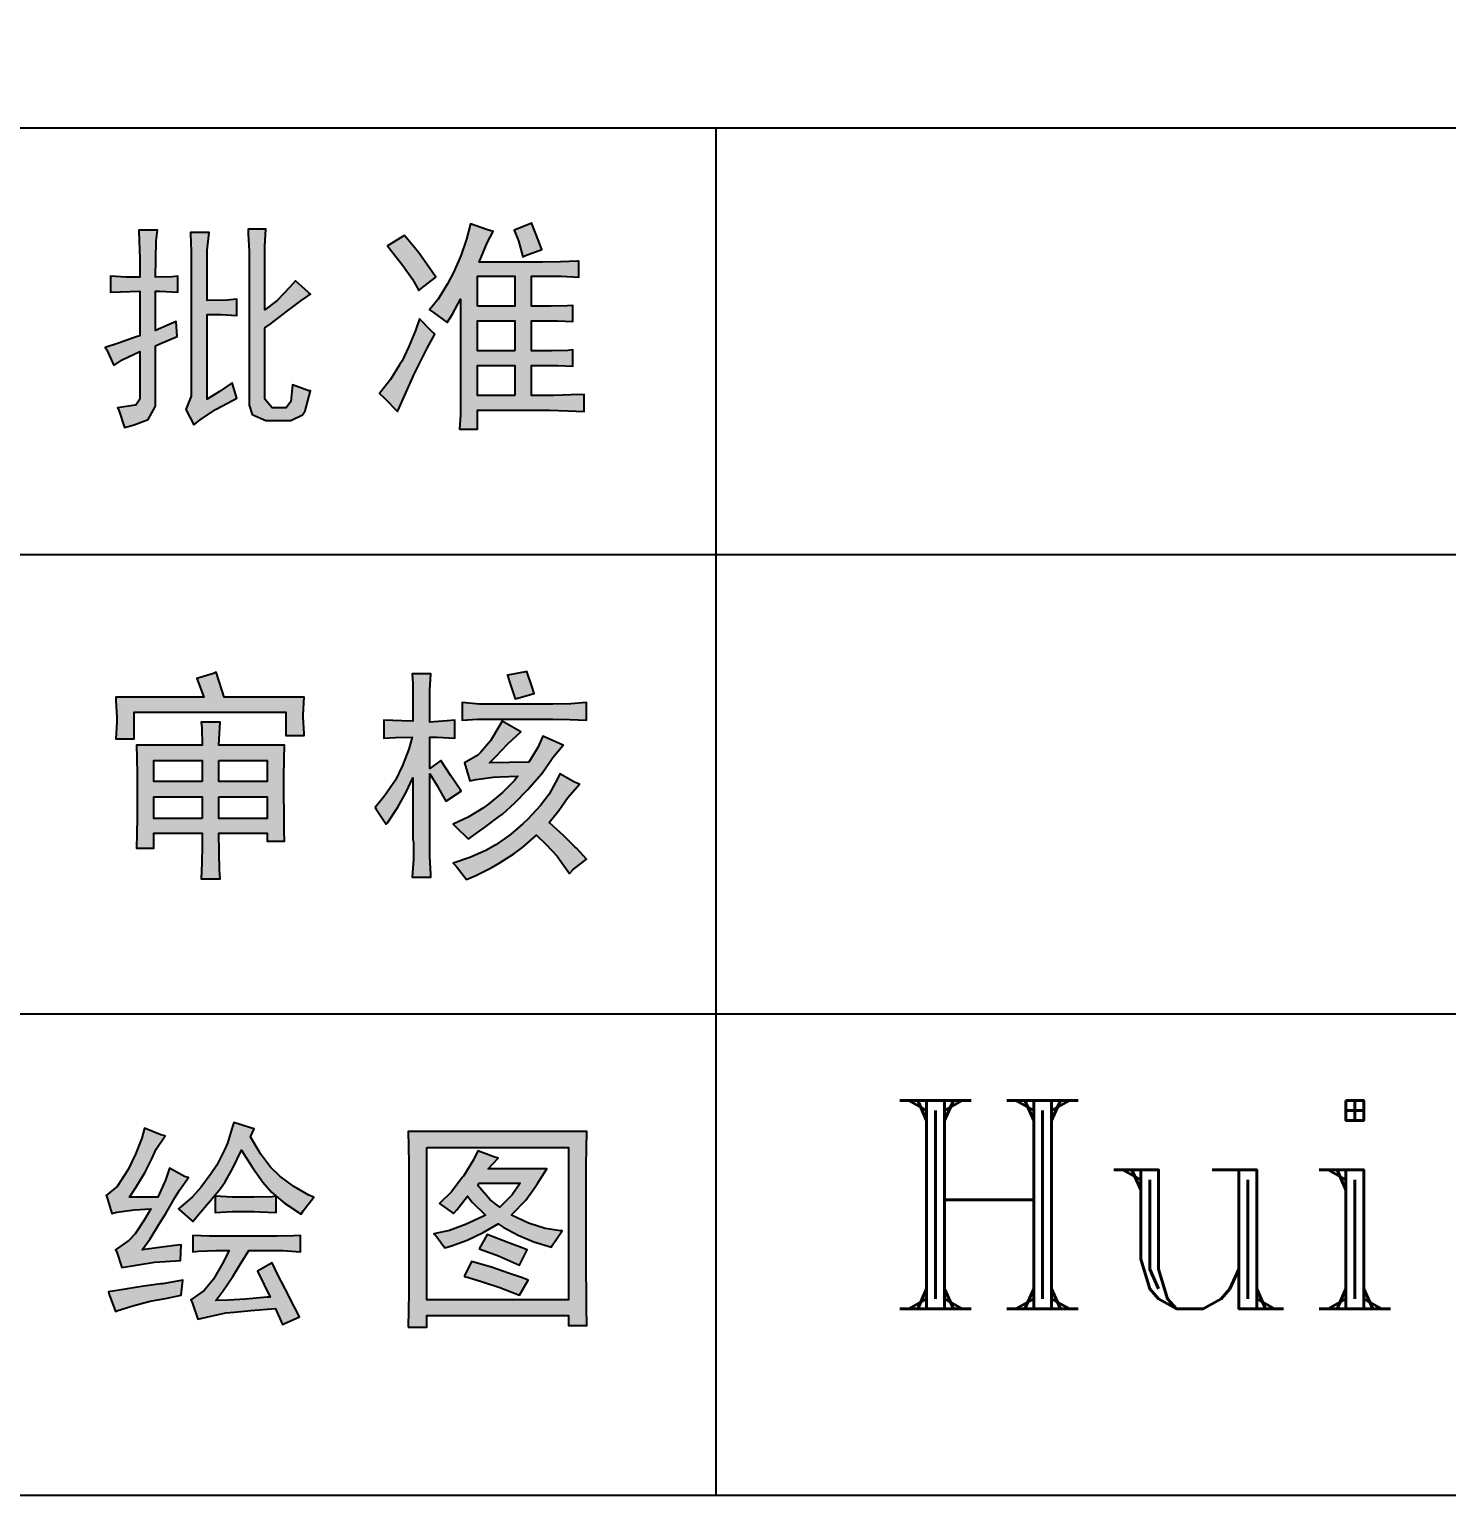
# Model space of a CAD drawing. Header units: millimetres. Extents: x 3718 to 70963, y 572 to 15149.
# Drawn here: x 3817.13 to 3831.22, y 574.49 to 589.07 of the extents above; entities that cross this region are included whole.
import ezdxf

# ---------------------------------------------------------------- set-up
doc = ezdxf.new("R2010")
doc.units = ezdxf.units.MM
doc.header["$LTSCALE"] = 3
doc.styles.add('外框字母3', font='romant.shx')

msp = doc.modelspace()

# ---------------------------------------------------------------- hatches: boundary and pattern name
at = {"linetype": 'ByBlock'}
h = msp.add_hatch(color=256, dxfattribs=at)
h.paths.add_polyline_path([(3821.584, 586.317), (3821.584, 586.615), (3821.956, 586.615), (3821.956, 586.317)], flags=16)
h.paths.add_polyline_path([(3821.956, 585.874), (3821.584, 585.874), (3821.584, 586.172), (3821.956, 586.172)], flags=16)
h.paths.add_polyline_path([(3821.956, 585.431), (3821.584, 585.431), (3821.584, 585.729), (3821.956, 585.729)], flags=16)
h.paths.add_polyline_path([(3820.967, 586.077), (3820.9, 585.916), (3820.834, 585.775), (3820.809, 585.733), (3820.718, 585.588), (3820.61, 585.448), (3820.66, 585.402), (3820.789, 585.269), (3820.809, 585.315), (3820.875, 585.464), (3820.954, 585.642), (3821.004, 585.742), (3821.083, 585.899), (3821.161, 586.04), (3821.128, 586.069), (3821.008, 586.193)])
h.paths.add_polyline_path([(3819.02, 585.468), (3818.895, 585.394), (3818.895, 586.234), (3819.036, 586.234), (3819.19, 586.226), (3819.19, 586.388), (3819.094, 586.379), (3818.895, 586.375), (3818.895, 586.864), (3818.895, 586.876), (3818.916, 587.05), (3818.73, 587.05), (3818.73, 587.038), (3818.738, 586.864), (3818.738, 585.423), (3818.684, 585.29), (3818.763, 585.137), (3818.825, 585.187), (3818.978, 585.29), (3819.049, 585.327), (3819.19, 585.402), (3819.144, 585.555)])
h.paths.add_polyline_path([(3817.968, 585.729), (3818.051, 585.783), (3818.225, 585.866), (3818.225, 585.394), (3818.187, 585.332), (3818.179, 585.332), (3818.005, 585.307), (3818.017, 585.282), (3818.075, 585.112), (3818.171, 585.137), (3818.311, 585.191), (3818.382, 585.323), (3818.382, 585.924), (3818.427, 585.944), (3818.597, 586.015), (3818.589, 586.164), (3818.519, 586.135), (3818.382, 586.077), (3818.382, 586.466), (3818.427, 586.466), (3818.606, 586.458), (3818.606, 586.615), (3818.548, 586.611), (3818.382, 586.607), (3818.386, 586.785), (3818.39, 586.967), (3818.403, 587.075), (3818.216, 587.075), (3818.22, 586.963), (3818.225, 586.794), (3818.225, 586.607), (3818.088, 586.607), (3817.935, 586.615), (3817.935, 586.458), (3818.034, 586.462), (3818.225, 586.466), (3818.225, 586.023), (3818.2, 586.015), (3818.013, 585.949), (3817.881, 585.907), (3817.897, 585.882)])
h.paths.add_polyline_path([(3819.728, 585.369), (3819.682, 585.307), (3819.542, 585.307), (3819.471, 585.394), (3819.471, 586.102), (3819.521, 586.139), (3819.695, 586.272), (3819.827, 586.371), (3819.923, 586.437), (3819.902, 586.454), (3819.774, 586.57), (3819.716, 586.504), (3819.591, 586.375), (3819.471, 586.28), (3819.471, 586.889), (3819.471, 586.914), (3819.479, 587.083), (3819.305, 587.083), (3819.305, 587.038), (3819.314, 586.864), (3819.314, 585.332), (3819.343, 585.24), (3819.479, 585.182), (3819.728, 585.182), (3819.844, 585.236), (3819.869, 585.278), (3819.923, 585.476), (3819.906, 585.476), (3819.745, 585.534)])
h.paths.add_polyline_path([(3820.834, 587.009), (3820.689, 586.918), (3820.71, 586.893), (3820.842, 586.723), (3820.938, 586.586), (3821, 586.475), (3821.025, 586.495), (3821.17, 586.607), (3821.103, 586.702), (3821, 586.847), (3820.958, 586.901), (3820.859, 587.021)])
h.paths.add_polyline_path([(3822.106, 587.137), (3821.948, 587.075), (3821.99, 586.967), (3822.035, 586.81), (3822.06, 586.823), (3822.222, 586.881), (3822.188, 586.976), (3822.122, 587.146)])
h.paths.add_polyline_path([(3821.414, 585.236), (3821.406, 585.095), (3821.584, 585.095), (3821.584, 585.282), (3822.284, 585.282), (3822.3, 585.282), (3822.482, 585.278), (3822.644, 585.269), (3822.644, 585.439), (3822.516, 585.435), (3822.342, 585.431), (3822.122, 585.431), (3822.122, 585.729), (3822.197, 585.729), (3822.383, 585.729), (3822.532, 585.721), (3822.532, 585.882), (3822.482, 585.878), (3822.321, 585.874), (3822.122, 585.874), (3822.122, 586.172), (3822.197, 586.172), (3822.379, 586.172), (3822.532, 586.164), (3822.532, 586.326), (3822.478, 586.321), (3822.317, 586.317), (3822.122, 586.317), (3822.122, 586.615), (3822.23, 586.615), (3822.246, 586.615), (3822.42, 586.615), (3822.59, 586.607), (3822.59, 586.765), (3822.578, 586.765), (3822.408, 586.76), (3822.23, 586.756), (3821.6, 586.756), (3821.679, 586.947), (3821.741, 587.059), (3821.675, 587.079), (3821.513, 587.137), (3821.476, 586.984), (3821.418, 586.818), (3821.344, 586.653), (3821.286, 586.541), (3821.194, 586.388), (3821.107, 586.28), (3821.145, 586.255), (3821.281, 586.156), (3821.335, 586.239), (3821.414, 586.388), (3821.414, 585.547), (3821.414, 585.414)])
h = msp.add_hatch(color=256, dxfattribs=at)
h.paths.add_polyline_path([(3818.846, 581.589), (3818.366, 581.589), (3818.366, 581.8), (3818.846, 581.8)], flags=16)
h.paths.add_polyline_path([(3818.846, 581.224), (3818.366, 581.224), (3818.366, 581.439), (3818.846, 581.439)], flags=16)
h.paths.add_polyline_path([(3818.846, 580.955), (3818.842, 580.777), (3818.838, 580.624), (3819.024, 580.624), (3819.02, 580.715), (3819.016, 580.884), (3819.012, 581.075), (3819.492, 581.075), (3819.492, 580.996), (3819.666, 580.996), (3819.662, 581.096), (3819.662, 581.265), (3819.658, 581.473), (3819.658, 581.634), (3819.662, 581.812), (3819.666, 581.953), (3819.012, 581.953), (3819.016, 582.011), (3819.024, 582.181), (3818.838, 582.181), (3818.842, 582.123), (3818.846, 581.953), (3818.192, 581.953), (3818.196, 581.829), (3818.2, 581.659), (3818.2, 581.448), (3818.2, 581.444), (3818.2, 581.236), (3818.196, 581.067), (3818.192, 580.926), (3818.366, 580.926), (3818.366, 581.075), (3818.846, 581.075)])
h.paths.add_polyline_path([(3819.012, 581.439), (3819.492, 581.439), (3819.492, 581.224), (3819.012, 581.224)], flags=16)
h.paths.add_polyline_path([(3819.012, 581.8), (3819.492, 581.8), (3819.492, 581.589), (3819.012, 581.589)], flags=16)
h.paths.add_polyline_path([(3820.942, 581.013), (3820.946, 580.988), (3820.946, 580.818), (3820.933, 580.64), (3821.12, 580.64), (3821.12, 580.669), (3821.111, 580.843), (3821.111, 581.013), (3821.111, 581.667), (3821.178, 581.555), (3821.269, 581.394), (3821.277, 581.398), (3821.422, 581.493), (3821.41, 581.51), (3821.318, 581.646), (3821.219, 581.8), (3821.111, 581.721), (3821.111, 582.032), (3821.182, 582.032), (3821.36, 582.023), (3821.36, 582.201), (3821.281, 582.193), (3821.111, 582.181), (3821.111, 582.384), (3821.111, 582.5), (3821.12, 582.661), (3820.933, 582.661), (3820.942, 582.566), (3820.942, 582.384), (3820.942, 582.189), (3820.83, 582.193), (3820.652, 582.201), (3820.652, 582.023), (3820.768, 582.028), (3820.933, 582.032), (3820.9, 581.912), (3820.838, 581.75), (3820.768, 581.605), (3820.664, 581.452), (3820.565, 581.332), (3820.577, 581.315), (3820.677, 581.166), (3820.689, 581.178), (3820.792, 581.336), (3820.875, 581.485), (3820.942, 581.626)])
h.paths.add_polyline_path([(3822.511, 582.363), (3822.333, 582.359), (3821.671, 582.359), (3821.6, 582.359), (3821.43, 582.375), (3821.43, 582.201), (3821.588, 582.21), (3822.333, 582.21), (3822.503, 582.206), (3822.669, 582.201), (3822.669, 582.375)])
h.paths.add_polyline_path([(3821.952, 581.601), (3821.832, 581.481), (3821.695, 581.369), (3821.642, 581.328), (3821.492, 581.236), (3821.343, 581.166), (3821.368, 581.141), (3821.492, 581.021), (3821.513, 581.034), (3821.654, 581.133), (3821.791, 581.236), (3821.832, 581.265), (3821.956, 581.377), (3822.085, 581.51), (3822.105, 581.535), (3822.226, 581.675), (3822.312, 581.8), (3822.333, 581.829), (3822.437, 581.953), (3822.234, 582.04), (3822.184, 581.928), (3822.093, 581.783), (3821.704, 581.775), (3821.77, 581.841), (3821.882, 581.961), (3821.89, 581.97), (3822.014, 582.086), (3821.828, 582.189), (3821.807, 582.152), (3821.712, 581.994), (3821.617, 581.883), (3821.588, 581.854), (3821.455, 581.775), (3821.509, 581.597), (3821.571, 581.609), (3821.741, 581.634), (3821.807, 581.638), (3821.985, 581.642)])
h.paths.add_polyline_path([(3821.766, 580.959), (3821.666, 580.905), (3821.509, 580.835), (3821.343, 580.777), (3821.372, 580.748), (3821.476, 580.615), (3821.567, 580.657), (3821.72, 580.731), (3821.799, 580.777), (3821.944, 580.872), (3822.035, 580.938), (3822.172, 581.058), (3822.267, 580.963), (3822.375, 580.847), (3822.399, 580.814), (3822.499, 580.677), (3822.536, 580.715), (3822.669, 580.818), (3822.569, 580.926), (3822.553, 580.942), (3822.441, 581.05), (3822.296, 581.183), (3822.391, 581.303), (3822.482, 581.431), (3822.486, 581.435), (3822.598, 581.564), (3822.549, 581.584), (3822.404, 581.667), (3822.383, 581.622), (3822.296, 581.464), (3822.209, 581.352), (3822.085, 581.216), (3822.039, 581.174), (3821.911, 581.063)])
h.paths.add_polyline_path([(3822.06, 582.682), (3821.882, 582.649), (3821.902, 582.583), (3821.96, 582.413), (3821.973, 582.417), (3822.147, 582.467), (3822.126, 582.529), (3822.076, 582.686)])
h.paths.add_polyline_path([(3817.997, 582.226), (3817.997, 582.185), (3817.989, 582.015), (3818.171, 582.015), (3818.171, 582.28), (3819.678, 582.28), (3819.678, 582.048), (3819.861, 582.048), (3819.861, 582.065), (3819.852, 582.235), (3819.852, 582.255), (3819.861, 582.429), (3819.066, 582.429), (3819.045, 582.491), (3818.987, 582.678), (3818.958, 582.665), (3818.792, 582.616), (3818.8, 582.599), (3818.863, 582.429), (3817.989, 582.429), (3817.989, 582.396)])
h = msp.add_hatch(color=256, dxfattribs=at)
h.paths.add_polyline_path([(3818.991, 577.775), (3818.937, 577.692), (3818.833, 577.552), (3818.746, 577.456), (3818.61, 577.34), (3818.622, 577.332), (3818.755, 577.216), (3818.813, 577.286), (3818.929, 577.423), (3819.028, 577.543), (3819.074, 577.61), (3819.156, 577.75), (3819.239, 577.924), (3819.256, 577.891), (3819.347, 577.75), (3819.45, 577.605), (3819.537, 577.506), (3819.666, 577.398), (3819.832, 577.286), (3819.852, 577.32), (3819.956, 577.456), (3819.906, 577.477), (3819.757, 577.564), (3819.62, 577.667), (3819.525, 577.754), (3819.426, 577.887), (3819.326, 578.057), (3819.364, 578.135), (3819.318, 578.148), (3819.161, 578.198), (3819.148, 578.16), (3819.098, 577.995), (3819.069, 577.928)])
h.paths.add_polyline_path([(3820.894, 576.164), (3821.08, 576.164), (3821.08, 576.28), (3822.489, 576.28), (3822.489, 576.181), (3822.671, 576.181), (3822.671, 576.185), (3822.667, 576.355), (3822.667, 576.529), (3822.663, 576.702), (3822.663, 577.614), (3822.663, 577.771), (3822.667, 577.945), (3822.671, 578.111), (3820.894, 578.111), (3820.898, 577.962), (3820.902, 577.792), (3820.902, 577.614), (3820.902, 576.711), (3820.902, 576.682), (3820.902, 576.504), (3820.898, 576.334)])
h.paths.add_polyline_path([(3819.575, 576.346), (3819.645, 576.189), (3819.658, 576.197), (3819.815, 576.268), (3819.765, 576.363), (3819.67, 576.545), (3819.595, 576.69), (3819.542, 576.802), (3819.397, 576.719), (3819.459, 576.591), (3819.521, 576.462), (3819.492, 576.462), (3819.277, 576.442), (3819.107, 576.433), (3818.982, 576.429), (3819.053, 576.52), (3819.152, 576.669), (3819.219, 576.777), (3819.31, 576.926), (3819.591, 576.926), (3819.649, 576.926), (3819.823, 576.914), (3819.823, 577.075), (3819.757, 577.071), (3819.591, 577.067), (3818.982, 577.067), (3818.92, 577.067), (3818.755, 577.075), (3818.755, 576.914), (3818.809, 576.918), (3818.982, 576.926), (3819.115, 576.926), (3819.049, 576.798), (3818.958, 576.64), (3818.867, 576.529), (3818.734, 576.437), (3818.746, 576.408), (3818.804, 576.243), (3818.933, 576.272), (3819.082, 576.305), (3819.165, 576.313), (3819.33, 576.33), (3819.575, 576.35)])
h.paths.add_polyline_path([(3819.542, 577.46), (3819.364, 577.456), (3819.144, 577.456), (3818.974, 577.465), (3818.974, 577.303), (3819.144, 577.315), (3819.364, 577.315), (3819.421, 577.311), (3819.583, 577.303), (3819.583, 577.465)], flags=17)
h.paths.add_polyline_path([(3821.08, 577.949), (3822.489, 577.949), (3822.489, 576.437), (3821.08, 576.437)], flags=16)
h.paths.add_polyline_path([(3821.838, 577.158), (3821.988, 577.079), (3822.145, 577.013), (3822.319, 576.959), (3822.327, 576.976), (3822.427, 577.121), (3822.41, 577.121), (3822.257, 577.146), (3822.091, 577.199), (3821.921, 577.278), (3821.93, 577.286), (3822.066, 577.427), (3822.149, 577.543), (3822.182, 577.593), (3822.273, 577.738), (3821.689, 577.738), (3821.789, 577.846), (3821.747, 577.858), (3821.586, 577.916), (3821.544, 577.829), (3821.445, 577.667), (3821.433, 577.651), (3821.325, 577.51), (3821.205, 577.394), (3821.346, 577.295), (3821.379, 577.332), (3821.486, 577.465), (3821.532, 577.407), (3821.664, 577.278), (3821.631, 577.262), (3821.466, 577.183), (3821.304, 577.125), (3821.151, 577.092), (3821.159, 577.088), (3821.259, 576.951), (3821.325, 576.972), (3821.482, 577.03), (3821.64, 577.104), (3821.789, 577.191)], flags=0)
h.paths.add_polyline_path([(3821.71, 577.431), (3821.586, 577.572), (3821.602, 577.597), (3822.008, 577.597), (3821.93, 577.481), (3821.805, 577.357)], flags=0)
h.paths.add_polyline_path([(3821.602, 576.943), (3821.648, 576.926), (3821.793, 576.872), (3822, 576.781), (3822.079, 576.934), (3822.029, 576.951), (3821.884, 577.005), (3821.681, 577.084)], flags=0)
h.paths.add_polyline_path([(3821.453, 576.669), (3821.495, 576.657), (3821.635, 576.616), (3821.805, 576.558), (3822, 576.483), (3822.087, 576.632), (3822.033, 576.653), (3821.892, 576.702), (3821.722, 576.76), (3821.524, 576.818)], flags=0)
h.paths.add_polyline_path([(3818.601, 576.98), (3818.444, 576.959), (3818.249, 576.934), (3818.328, 577.042), (3818.415, 577.183), (3818.485, 577.295), (3818.577, 577.456), (3818.622, 577.527), (3818.709, 577.651), (3818.672, 577.663), (3818.523, 577.746), (3818.481, 577.626), (3818.407, 577.456), (3818.125, 577.456), (3818.187, 577.552), (3818.278, 577.705), (3818.345, 577.837), (3818.39, 577.933), (3818.477, 578.065), (3818.436, 578.078), (3818.274, 578.144), (3818.245, 578.044), (3818.183, 577.883), (3818.109, 577.73), (3818.001, 577.564), (3817.893, 577.473), (3817.897, 577.46), (3817.947, 577.295), (3817.997, 577.307), (3818.171, 577.332), (3818.336, 577.34), (3818.27, 577.228), (3818.179, 577.092), (3818.121, 577.03), (3817.984, 576.934), (3817.993, 576.918), (3818.046, 576.756), (3818.191, 576.781), (3818.374, 576.81), (3818.477, 576.818), (3818.63, 576.827), (3818.639, 576.984)])
h.paths.add_polyline_path([(3818.618, 576.624), (3818.452, 576.595), (3818.436, 576.595), (3818.266, 576.57), (3818.1, 576.545), (3818.084, 576.541), (3817.914, 576.516), (3817.922, 576.487), (3817.984, 576.321), (3817.997, 576.326), (3818.158, 576.375), (3818.328, 576.421), (3818.481, 576.45), (3818.639, 576.483), (3818.655, 576.632)])

# ---------------------------------------------------------------- linework, layer by layer
for p, q in [((3883.824, 588.087), (3816.841, 588.087)), ((3823.954, 588.087), (3823.954, 574.488)), ((3883.824, 583.845), (3816.841, 583.845)), ((3883.824, 579.278), (3816.841, 579.278))]:
    msp.add_line(p, q, dxfattribs=at)
for points in [[(3883.824, 574.488), (3717.849, 574.488), (3717.849, 693.634), (3883.824, 693.634)], [(3821.414, 585.236), (3821.406, 585.095), (3821.584, 585.095), (3821.584, 585.282), (3822.284, 585.282), (3822.3, 585.282), (3822.482, 585.278), (3822.644, 585.269), (3822.644, 585.439), (3822.516, 585.435), (3822.342, 585.431), (3822.122, 585.431), (3822.122, 585.729), (3822.197, 585.729), (3822.383, 585.729), (3822.532, 585.721), (3822.532, 585.882), (3822.482, 585.878), (3822.321, 585.874), (3822.122, 585.874), (3822.122, 586.172), (3822.197, 586.172), (3822.379, 586.172), (3822.532, 586.164), (3822.532, 586.326), (3822.478, 586.321), (3822.317, 586.317), (3822.122, 586.317), (3822.122, 586.615), (3822.23, 586.615), (3822.246, 586.615), (3822.42, 586.615), (3822.59, 586.607), (3822.59, 586.765), (3822.578, 586.765), (3822.408, 586.76), (3822.23, 586.756), (3821.6, 586.756), (3821.679, 586.947), (3821.741, 587.059), (3821.675, 587.079), (3821.513, 587.137), (3821.476, 586.984), (3821.418, 586.818), (3821.344, 586.653), (3821.286, 586.541), (3821.194, 586.388), (3821.107, 586.28), (3821.145, 586.255), (3821.281, 586.156), (3821.335, 586.239), (3821.414, 586.388), (3821.414, 585.547), (3821.414, 585.414)], [(3822.106, 587.137), (3821.948, 587.075), (3821.99, 586.967), (3822.035, 586.81), (3822.06, 586.823), (3822.222, 586.881), (3822.188, 586.976), (3822.122, 587.146)], [(3817.968, 585.729), (3818.051, 585.783), (3818.225, 585.866), (3818.225, 585.394), (3818.187, 585.332), (3818.179, 585.332), (3818.005, 585.307), (3818.017, 585.282), (3818.075, 585.112), (3818.171, 585.137), (3818.311, 585.191), (3818.382, 585.323), (3818.382, 585.924), (3818.427, 585.944), (3818.597, 586.015), (3818.589, 586.164), (3818.519, 586.135), (3818.382, 586.077), (3818.382, 586.466), (3818.427, 586.466), (3818.606, 586.458), (3818.606, 586.615), (3818.548, 586.611), (3818.382, 586.607), (3818.386, 586.785), (3818.39, 586.967), (3818.403, 587.075), (3818.216, 587.075), (3818.22, 586.963), (3818.225, 586.794), (3818.225, 586.607), (3818.088, 586.607), (3817.935, 586.615), (3817.935, 586.458), (3818.034, 586.462), (3818.225, 586.466), (3818.225, 586.023), (3818.2, 586.015), (3818.013, 585.949), (3817.881, 585.907), (3817.897, 585.882)], [(3819.02, 585.468), (3818.895, 585.394), (3818.895, 586.234), (3819.036, 586.234), (3819.19, 586.226), (3819.19, 586.388), (3819.094, 586.379), (3818.895, 586.375), (3818.895, 586.864), (3818.895, 586.876), (3818.916, 587.05), (3818.73, 587.05), (3818.73, 587.038), (3818.738, 586.864), (3818.738, 585.423), (3818.684, 585.29), (3818.763, 585.137), (3818.825, 585.187), (3818.978, 585.29), (3819.049, 585.327), (3819.19, 585.402), (3819.144, 585.555)], [(3819.728, 585.369), (3819.682, 585.307), (3819.542, 585.307), (3819.471, 585.394), (3819.471, 586.102), (3819.521, 586.139), (3819.695, 586.272), (3819.827, 586.371), (3819.923, 586.437), (3819.902, 586.454), (3819.774, 586.57), (3819.716, 586.504), (3819.591, 586.375), (3819.471, 586.28), (3819.471, 586.889), (3819.471, 586.914), (3819.479, 587.083), (3819.305, 587.083), (3819.305, 587.038), (3819.314, 586.864), (3819.314, 585.332), (3819.343, 585.24), (3819.479, 585.182), (3819.728, 585.182), (3819.844, 585.236), (3819.869, 585.278), (3819.923, 585.476), (3819.906, 585.476), (3819.745, 585.534)], [(3820.834, 587.009), (3820.689, 586.918), (3820.71, 586.893), (3820.842, 586.723), (3820.938, 586.586), (3821, 586.475), (3821.025, 586.495), (3821.17, 586.607), (3821.103, 586.702), (3821, 586.847), (3820.958, 586.901), (3820.859, 587.021)], [(3821.584, 586.317), (3821.584, 586.615), (3821.956, 586.615), (3821.956, 586.317)], [(3820.967, 586.077), (3820.9, 585.916), (3820.834, 585.775), (3820.809, 585.733), (3820.718, 585.588), (3820.61, 585.448), (3820.66, 585.402), (3820.789, 585.269), (3820.809, 585.315), (3820.875, 585.464), (3820.954, 585.642), (3821.004, 585.742), (3821.083, 585.899), (3821.161, 586.04), (3821.128, 586.069), (3821.008, 586.193)], [(3821.956, 585.874), (3821.584, 585.874), (3821.584, 586.172), (3821.956, 586.172)], [(3821.956, 585.431), (3821.584, 585.431), (3821.584, 585.729), (3821.956, 585.729)], [(3822.644, 585.439), (3822.644, 585.439)], [(3817.997, 582.226), (3817.997, 582.185), (3817.989, 582.015), (3818.171, 582.015), (3818.171, 582.28), (3819.678, 582.28), (3819.678, 582.048), (3819.861, 582.048), (3819.861, 582.065), (3819.852, 582.235), (3819.852, 582.255), (3819.861, 582.429), (3819.066, 582.429), (3819.045, 582.491), (3818.987, 582.678), (3818.958, 582.665), (3818.792, 582.616), (3818.8, 582.599), (3818.863, 582.429), (3817.989, 582.429), (3817.989, 582.396)], [(3820.942, 581.013), (3820.946, 580.988), (3820.946, 580.818), (3820.933, 580.64), (3821.12, 580.64), (3821.12, 580.669), (3821.111, 580.843), (3821.111, 581.013), (3821.111, 581.667), (3821.178, 581.555), (3821.269, 581.394), (3821.277, 581.398), (3821.422, 581.493), (3821.41, 581.51), (3821.318, 581.646), (3821.219, 581.8), (3821.111, 581.721), (3821.111, 582.032), (3821.182, 582.032), (3821.36, 582.023), (3821.36, 582.201), (3821.281, 582.193), (3821.111, 582.181), (3821.111, 582.384), (3821.111, 582.5), (3821.12, 582.661), (3820.933, 582.661), (3820.942, 582.566), (3820.942, 582.384), (3820.942, 582.189), (3820.83, 582.193), (3820.652, 582.201), (3820.652, 582.023), (3820.768, 582.028), (3820.933, 582.032), (3820.9, 581.912), (3820.838, 581.75), (3820.768, 581.605), (3820.664, 581.452), (3820.565, 581.332), (3820.577, 581.315), (3820.677, 581.166), (3820.689, 581.178), (3820.792, 581.336), (3820.875, 581.485), (3820.942, 581.626)], [(3822.06, 582.682), (3821.882, 582.649), (3821.902, 582.583), (3821.96, 582.413), (3821.973, 582.417), (3822.147, 582.467), (3822.126, 582.529), (3822.076, 582.686)], [(3822.511, 582.363), (3822.333, 582.359), (3821.671, 582.359), (3821.6, 582.359), (3821.43, 582.375), (3821.43, 582.201), (3821.588, 582.21), (3822.333, 582.21), (3822.503, 582.206), (3822.669, 582.201), (3822.669, 582.375)], [(3818.846, 580.955), (3818.842, 580.777), (3818.838, 580.624), (3819.024, 580.624), (3819.02, 580.715), (3819.016, 580.884), (3819.012, 581.075), (3819.492, 581.075), (3819.492, 580.996), (3819.666, 580.996), (3819.662, 581.096), (3819.662, 581.265), (3819.658, 581.473), (3819.658, 581.634), (3819.662, 581.812), (3819.666, 581.953), (3819.012, 581.953), (3819.016, 582.011), (3819.024, 582.181), (3818.838, 582.181), (3818.842, 582.123), (3818.846, 581.953), (3818.192, 581.953), (3818.196, 581.829), (3818.2, 581.659), (3818.2, 581.448), (3818.2, 581.444), (3818.2, 581.236), (3818.196, 581.067), (3818.192, 580.926), (3818.366, 580.926), (3818.366, 581.075), (3818.846, 581.075)], [(3821.952, 581.601), (3821.832, 581.481), (3821.695, 581.369), (3821.642, 581.328), (3821.492, 581.236), (3821.343, 581.166), (3821.368, 581.141), (3821.492, 581.021), (3821.513, 581.034), (3821.654, 581.133), (3821.791, 581.236), (3821.832, 581.265), (3821.956, 581.377), (3822.085, 581.51), (3822.105, 581.535), (3822.226, 581.675), (3822.312, 581.8), (3822.333, 581.829), (3822.437, 581.953), (3822.234, 582.04), (3822.184, 581.928), (3822.093, 581.783), (3821.704, 581.775), (3821.77, 581.841), (3821.882, 581.961), (3821.89, 581.97), (3822.014, 582.086), (3821.828, 582.189), (3821.807, 582.152), (3821.712, 581.994), (3821.617, 581.883), (3821.588, 581.854), (3821.455, 581.775), (3821.509, 581.597), (3821.571, 581.609), (3821.741, 581.634), (3821.807, 581.638), (3821.985, 581.642)], [(3818.846, 581.589), (3818.366, 581.589), (3818.366, 581.8), (3818.846, 581.8)], [(3819.012, 581.8), (3819.492, 581.8), (3819.492, 581.589), (3819.012, 581.589)], [(3821.766, 580.959), (3821.666, 580.905), (3821.509, 580.835), (3821.343, 580.777), (3821.372, 580.748), (3821.476, 580.615), (3821.567, 580.657), (3821.72, 580.731), (3821.799, 580.777), (3821.944, 580.872), (3822.035, 580.938), (3822.172, 581.058), (3822.267, 580.963), (3822.375, 580.847), (3822.399, 580.814), (3822.499, 580.677), (3822.536, 580.715), (3822.669, 580.818), (3822.569, 580.926), (3822.553, 580.942), (3822.441, 581.05), (3822.296, 581.183), (3822.391, 581.303), (3822.482, 581.431), (3822.486, 581.435), (3822.598, 581.564), (3822.549, 581.584), (3822.404, 581.667), (3822.383, 581.622), (3822.296, 581.464), (3822.209, 581.352), (3822.085, 581.216), (3822.039, 581.174), (3821.911, 581.063)], [(3818.846, 581.224), (3818.366, 581.224), (3818.366, 581.439), (3818.846, 581.439)], [(3819.012, 581.439), (3819.492, 581.439), (3819.492, 581.224), (3819.012, 581.224)], [(3818.601, 576.98), (3818.444, 576.959), (3818.249, 576.934), (3818.328, 577.042), (3818.415, 577.183), (3818.485, 577.295), (3818.577, 577.456), (3818.622, 577.527), (3818.709, 577.651), (3818.672, 577.663), (3818.523, 577.746), (3818.481, 577.626), (3818.407, 577.456), (3818.125, 577.456), (3818.187, 577.552), (3818.278, 577.705), (3818.345, 577.837), (3818.39, 577.933), (3818.477, 578.065), (3818.436, 578.078), (3818.274, 578.144), (3818.245, 578.044), (3818.183, 577.883), (3818.109, 577.73), (3818.001, 577.564), (3817.893, 577.473), (3817.897, 577.46), (3817.947, 577.295), (3817.997, 577.307), (3818.171, 577.332), (3818.336, 577.34), (3818.27, 577.228), (3818.179, 577.092), (3818.121, 577.03), (3817.984, 576.934), (3817.993, 576.918), (3818.046, 576.756), (3818.191, 576.781), (3818.374, 576.81), (3818.477, 576.818), (3818.63, 576.827), (3818.639, 576.984)], [(3818.991, 577.775), (3818.937, 577.692), (3818.833, 577.552), (3818.746, 577.456), (3818.61, 577.34), (3818.622, 577.332), (3818.755, 577.216), (3818.813, 577.286), (3818.929, 577.423), (3819.028, 577.543), (3819.074, 577.61), (3819.156, 577.75), (3819.239, 577.924), (3819.256, 577.891), (3819.347, 577.75), (3819.45, 577.605), (3819.537, 577.506), (3819.666, 577.398), (3819.832, 577.286), (3819.852, 577.32), (3819.956, 577.456), (3819.906, 577.477), (3819.757, 577.564), (3819.62, 577.667), (3819.525, 577.754), (3819.426, 577.887), (3819.326, 578.057), (3819.364, 578.135), (3819.318, 578.148), (3819.161, 578.198), (3819.148, 578.16), (3819.098, 577.995), (3819.069, 577.928)], [(3820.894, 576.164), (3821.08, 576.164), (3821.08, 576.28), (3822.489, 576.28), (3822.489, 576.181), (3822.671, 576.181), (3822.671, 576.185), (3822.667, 576.355), (3822.667, 576.529), (3822.663, 576.702), (3822.663, 577.614), (3822.663, 577.771), (3822.667, 577.945), (3822.671, 578.111), (3820.894, 578.111), (3820.898, 577.962), (3820.902, 577.792), (3820.902, 577.614), (3820.902, 576.711), (3820.902, 576.682), (3820.902, 576.504), (3820.898, 576.334)], [(3821.08, 577.949), (3822.489, 577.949), (3822.489, 576.437), (3821.08, 576.437)], [(3821.838, 577.158), (3821.988, 577.079), (3822.145, 577.013), (3822.319, 576.959), (3822.327, 576.976), (3822.427, 577.121), (3822.41, 577.121), (3822.257, 577.146), (3822.091, 577.199), (3821.921, 577.278), (3821.93, 577.286), (3822.066, 577.427), (3822.149, 577.543), (3822.182, 577.593), (3822.273, 577.738), (3821.689, 577.738), (3821.789, 577.846), (3821.747, 577.858), (3821.586, 577.916), (3821.544, 577.829), (3821.445, 577.667), (3821.433, 577.651), (3821.325, 577.51), (3821.205, 577.394), (3821.346, 577.295), (3821.379, 577.332), (3821.486, 577.465), (3821.532, 577.407), (3821.664, 577.278), (3821.631, 577.262), (3821.466, 577.183), (3821.304, 577.125), (3821.151, 577.092), (3821.159, 577.088), (3821.259, 576.951), (3821.325, 576.972), (3821.482, 577.03), (3821.64, 577.104), (3821.789, 577.191)], [(3821.71, 577.431), (3821.586, 577.572), (3821.602, 577.597), (3822.008, 577.597), (3821.93, 577.481), (3821.805, 577.357)], [(3819.542, 577.46), (3819.364, 577.456), (3819.144, 577.456), (3818.974, 577.465), (3818.974, 577.303), (3819.144, 577.315), (3819.364, 577.315), (3819.421, 577.311), (3819.583, 577.303), (3819.583, 577.465)], [(3819.575, 576.346), (3819.645, 576.189), (3819.658, 576.197), (3819.815, 576.268), (3819.765, 576.363), (3819.67, 576.545), (3819.595, 576.69), (3819.542, 576.802), (3819.397, 576.719), (3819.459, 576.591), (3819.521, 576.462), (3819.492, 576.462), (3819.277, 576.442), (3819.107, 576.433), (3818.982, 576.429), (3819.053, 576.52), (3819.152, 576.669), (3819.219, 576.777), (3819.31, 576.926), (3819.591, 576.926), (3819.649, 576.926), (3819.823, 576.914), (3819.823, 577.075), (3819.757, 577.071), (3819.591, 577.067), (3818.982, 577.067), (3818.92, 577.067), (3818.755, 577.075), (3818.755, 576.914), (3818.809, 576.918), (3818.982, 576.926), (3819.115, 576.926), (3819.049, 576.798), (3818.958, 576.64), (3818.867, 576.529), (3818.734, 576.437), (3818.746, 576.408), (3818.804, 576.243), (3818.933, 576.272), (3819.082, 576.305), (3819.165, 576.313), (3819.33, 576.33), (3819.575, 576.35)], [(3821.602, 576.943), (3821.648, 576.926), (3821.793, 576.872), (3822, 576.781), (3822.079, 576.934), (3822.029, 576.951), (3821.884, 577.005), (3821.681, 577.084)], [(3821.453, 576.669), (3821.495, 576.657), (3821.635, 576.616), (3821.805, 576.558), (3822, 576.483), (3822, 576.483), (3822.087, 576.632), (3822.033, 576.653), (3821.892, 576.702), (3821.722, 576.76), (3821.524, 576.818)], [(3818.618, 576.624), (3818.452, 576.595), (3818.436, 576.595), (3818.266, 576.57), (3818.1, 576.545), (3818.084, 576.541), (3817.914, 576.516), (3817.922, 576.487), (3817.984, 576.321), (3817.997, 576.326), (3818.158, 576.375), (3818.328, 576.421), (3818.481, 576.45), (3818.639, 576.483), (3818.655, 576.632)]]:
    msp.add_lwpolyline(points, close=True, dxfattribs=at)

# ---------------------------------------------------------------- texts
at = {"linetype": 'ByBlock', "style": '外框字母3'}
msp.add_text('Hui', height=2.0699, dxfattribs=at).set_placement((3825.606, 576.347))

doc.saveas('drawing.dxf')
